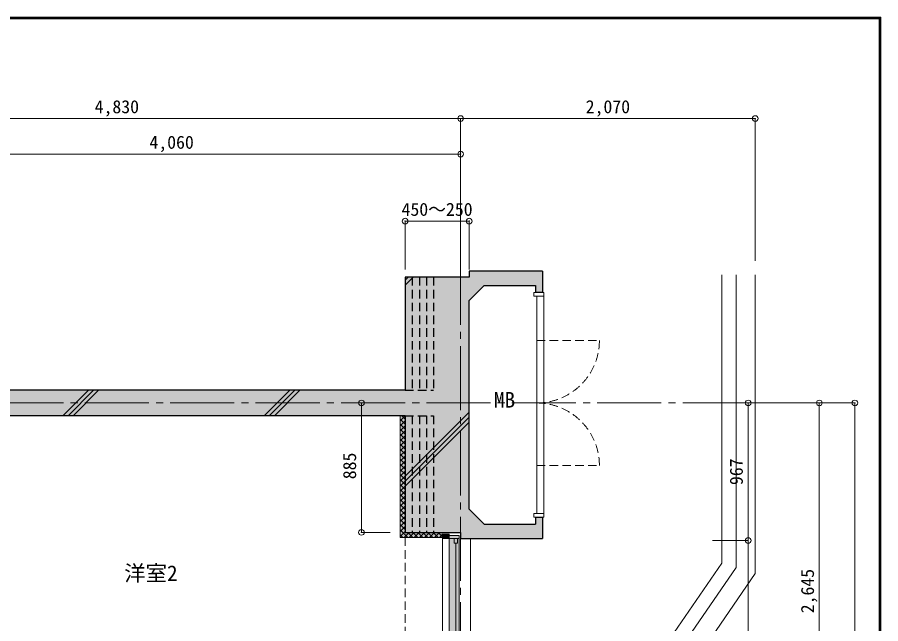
# Model space of a CAD drawing. Units: millimetres at full size, sheet at 1:50; some dimension numbers follow another scale. Extents: x -9674 to 9699, y -6794 to 6791.
# Drawn here: x 3633 to 9699, y 2527 to 6791 of the extents above; entities that cross this region are included whole.
import ezdxf
from ezdxf.enums import TextEntityAlignment as Align

# ---------------------------------------------------------------- set-up
doc = ezdxf.new("R2010")
doc.units = ezdxf.units.MM
doc.header["$LTSCALE"] = 50
doc.header["$PDMODE"] = 32
doc.header["$PDSIZE"] = 40
doc.linetypes.add('CHAIN2', pattern=[12, 9, -1, 1, -1])
doc.linetypes.add('DASHED1', pattern=[1.8, 1.2, -0.6])
for name, color, linetype, lineweight in [('0-0_図面枠', 7, 'Continuous', 9), ('1-0_芯', 7, 'CHAIN2', 9), ('1-1_躯体', 2, 'Continuous', 25), ('1-3_建具', 3, 'Continuous', 18), ('1-6_ﾊﾞﾙｺﾆｰ・階段', 4, 'Continuous', 9), ('1-8_ハッチ', 4, 'Continuous', 9), ('1-A_文字', 7, 'Continuous', 9), ('1-B_寸法', 7, 'Continuous', 9), ('1-C_梁', 7, 'DASHED1', 9)]:
    doc.layers.add(name, color=color, linetype=linetype, lineweight=lineweight)
for name, color, linetype in [('4-0', 1, 'Continuous'), ('4-1', 2, 'Continuous'), ('4-F', 4, 'Continuous')]:
    doc.layers.add(name, color=color, linetype=linetype)
doc.styles.add('ＭＳ ゴシック', font='')
doc.styles.get('ＭＳ ゴシック').set_extended_font_data('MS Gothic')

msp = doc.modelspace()

# ---------------------------------------------------------------- linework, layer by layer
at = {"layer": '0-0_図面枠'}
for p, q in [((9697.16, 6789.66), (-9672.16, 6789.66)), ((9695.4, 6787.9), (-9670.4, 6787.9)), ((-9668.64, 6786.14), (9693.64, 6786.14)), ((9691.87, 6784.38), (-9666.87, 6784.38)), ((9690.11, 6782.61), (-9665.11, 6782.61)), ((9688.35, 6780.85), (-9663.35, 6780.85)), ((9688.35, -6783.35), (9688.35, 6780.85)), ((9690.11, -6785.11), (9690.11, 6782.61)), ((9691.87, -6786.88), (9691.87, 6784.38)), ((9693.64, 6786.14), (9693.64, -6788.64)), ((9695.4, -6790.4), (9695.4, 6787.9)), ((9697.16, -6792.16), (9697.16, 6789.66))]:
    msp.add_line(p, q, dxfattribs=at)
msp.add_lwpolyline([(9698.92, -6793.93), (9698.92, 6791.43), (-9673.92, 6791.43)], dxfattribs=at)
at = {"layer": '1-0_芯'}
for p, q in [((6747.5, 5079.12), (6747.5, -3890.88)), ((-8492.5, 4079.12), (8517.5, 4079.12))]:
    msp.add_line(p, q, dxfattribs=at)
at = {"layer": '1-1_躯体'}
for p, q in [((6807.5, 5006.12), (6807.5, 4964.12)), ((7322.5, 5006.12), (6807.5, 5006.12)), ((6807.5, 4964.12), (6357.5, 4964.12)), ((6357.5, 4964.12), (6357.5, 4169.12)), ((6913.57, 4906.12), (6807.5, 4800.05)), ((6913.57, 4906.12), (7272.5, 4906.12)), ((7272.5, 4906.12), (7272.5, 4856.12)), ((7322.5, 4856.12), (7272.5, 4856.12)), ((6807.5, 3333.19), (6807.5, 4800.05)), ((6357.5, 4169.12), (2307.5, 4169.12)), ((6357.5, 3989.12), (2307.5, 3989.12)), ((6357.5, 3989.12), (6357.5, 3169.12)), ((6807.5, 3333.19), (6913.57, 3227.12)), ((7272.5, 3277.12), (7272.5, 3227.12)), ((7272.5, 3277.12), (7322.5, 3277.12)), ((7272.5, 3277.12), (7322.5, 3277.12)), ((7322.5, 3277.12), (7322.5, 3127.12)), ((6913.57, 3227.12), (7272.5, 3227.12)), ((6357.5, 3169.12), (6747.5, 3169.12))]:
    msp.add_line(p, q, dxfattribs=at)
at = {"layer": '1-1_躯体', "linetype": 'DASHED1'}
for p, q in [((6407.5, 4964.12), (6407.5, 4169.12)), ((6457.5, 4964.12), (6457.5, 4169.12)), ((6507.5, 4964.12), (6507.5, 4169.12)), ((6557.5, 4964.12), (6557.5, 4169.12)), ((6357.5, 4169.12), (6557.5, 4169.12)), ((6357.5, 3989.12), (6557.5, 3989.12)), ((6407.5, 3989.12), (6407.5, 3169.12)), ((6457.5, 3989.12), (6457.5, 3169.12)), ((6507.5, 3989.12), (6507.5, 3169.12)), ((6557.5, 3989.12), (6557.5, 3169.12))]:
    msp.add_line(p, q, dxfattribs=at)
at = {"layer": '1-1_躯体'}
for points in [[(7322.5, 5006.12), (7322.5, 4856.12), (7272.5, 4856.12)], [(6747.5, 3169.12), (6747.5, 3127.12), (7322.5, 3127.12)]]:
    msp.add_lwpolyline(points, dxfattribs=at)
at = {"layer": '1-3_建具', "color": 7, "lineweight": 9}
for p, q in [((7262.5, 4856.12), (7262.5, 4831.12)), ((7332.5, 4856.12), (7262.5, 4856.12)), ((7262.5, 4856.12), (7262.5, 4831.12)), ((7332.5, 4831.12), (7332.5, 4856.12)), ((7262.5, 4831.12), (7332.5, 4831.12)), ((7282.5, 4831.12), (7282.5, 3302.12)), ((7332.5, 3302.12), (7332.5, 4831.12)), ((7262.5, 3302.12), (7262.5, 3277.12)), ((7332.5, 3302.12), (7262.5, 3302.12)), ((6620.5, 1472.12), (6620.5, 3127.12)), ((6737.5, 3147.12), (6667.5, 3147.12)), ((6667.5, 3127.12), (6737.5, 3127.12)), ((6667.5, 3112.12), (6667.5, 3127.12)), ((6667.5, 3112.12), (6667.5, 1487.12)), ((6737.5, 3147.12), (6737.5, 3112.12)), ((6737.5, 3112.12), (6737.5, 1487.12)), ((6817.5, 1462.12), (6817.5, 3127.12))]:
    msp.add_line(p, q, dxfattribs=at)
at = {"layer": '1-3_建具', "color": 7, "linetype": 'DASHED1', "lineweight": 9}
for p, q in [((7282.5, 4519.12), (7722.5, 4519.12)), ((7282.5, 3639.12), (7722.5, 3639.12))]:
    msp.add_line(p, q, dxfattribs=at)
at = {"layer": '1-3_建具'}
for p, q in [((6620.5, 3157.12), (6620.5, 3127.12)), ((6620.5, 3157.12), (6621.53, 3157.12)), ((6620.5, 3157.12), (6667.5, 3157.12)), ((6667.5, 3157.12), (6667.5, 3127.12)), ((6620.5, 3127.12), (6667.5, 3127.12)), ((6702.5, 3092.12), (6702.5, 3127.12)), ((6726.5, 3092.12), (6726.5, 3127.12)), ((6726.5, 3092.12), (6702.5, 3092.12)), ((6714.5, 2317.12), (6714.5, 3092.12))]:
    msp.add_line(p, q, dxfattribs=at)
at = {"layer": '1-3_建具', "color": 7, "lineweight": 9}
msp.add_lwpolyline([(7262.5, 3277.12), (7332.5, 3277.12), (7332.5, 3302.12)], dxfattribs=at)
at = {"layer": '1-3_建具', "color": 7, "linetype": 'DASHED1', "lineweight": 9}
for centre, start, end in [((7282.5, 4519.12), 270, 0), ((7282.5, 3639.12), 0, 90)]:
    msp.add_arc(centre, 440, start, end, dxfattribs=at)
at = {"layer": '1-6_ﾊﾞﾙｺﾆｰ・階段'}
for q in [(8582.5, 4979.12), (8032.5, 2152.11)]:
    msp.add_line((8582.5, 2952.11), q, dxfattribs=at)
at = {"layer": '1-6_ﾊﾞﾙｺﾆｰ・階段', "color": 7}
for p, q in [((8682.5, 2921.05), (8682.5, 4979.12)), ((8817.5, 2879.12), (8817.5, 4979.12)), ((8682.5, 2921.05), (8132.5, 2121.05)), ((8817.5, 2879.12), (8267.5, 2079.12))]:
    msp.add_line(p, q, dxfattribs=at)
at = {"layer": '1-8_ハッチ'}
for p, q in [((6357.5, 4943.29), (6378.33, 4964.12)), ((6357.5, 4907.93), (6413.69, 4964.12)), ((3953.77, 3989.12), (4133.77, 4169.12)), ((3989.12, 3989.12), (4169.12, 4169.12)), ((4024.48, 3989.12), (4204.48, 4169.12)), ((5367.98, 3989.12), (5547.98, 4169.12)), ((5403.33, 3989.12), (5583.33, 4169.12)), ((5438.69, 3989.12), (5618.69, 4169.12)), ((6357.5, 3564.43), (6807.5, 4014.43)), ((6322.5, 3989.05), (6322.57, 3989.12)), ((6322.5, 3953.69), (6357.5, 3988.69)), ((6322.5, 3965.9), (6357.5, 3930.9)), ((6322.5, 3918.34), (6357.5, 3953.34)), ((6334.64, 3989.12), (6357.5, 3966.26)), ((6357.5, 3529.07), (6807.5, 3979.07)), ((6357.5, 3493.72), (6807.5, 3943.72)), ((6322.5, 3930.55), (6357.5, 3895.55)), ((6322.5, 3882.98), (6357.5, 3917.98)), ((6322.5, 3895.19), (6357.5, 3860.19)), ((6322.5, 3847.63), (6357.5, 3882.63)), ((6322.5, 3859.84), (6357.5, 3824.84)), ((6322.5, 3812.27), (6357.5, 3847.27)), ((6322.5, 3824.48), (6357.5, 3789.48)), ((6322.5, 3776.92), (6357.5, 3811.92)), ((6322.5, 3789.13), (6357.5, 3754.13)), ((6322.5, 3741.56), (6357.5, 3776.56)), ((6322.5, 3753.77), (6357.5, 3718.77)), ((6322.5, 3706.2), (6357.5, 3741.2)), ((6322.5, 3718.42), (6357.5, 3683.42)), ((6322.5, 3670.85), (6357.5, 3705.85)), ((6322.5, 3683.06), (6357.5, 3648.06)), ((6322.5, 3635.49), (6357.5, 3670.49)), ((6322.5, 3647.71), (6357.5, 3612.71)), ((6322.5, 3600.14), (6357.5, 3635.14)), ((6322.5, 3612.35), (6357.5, 3577.35)), ((6322.5, 3564.78), (6357.5, 3599.78)), ((6322.5, 3577), (6357.5, 3542)), ((6322.5, 3529.43), (6357.5, 3564.43)), ((6322.5, 3541.64), (6357.5, 3506.64)), ((6322.5, 3494.07), (6357.5, 3529.07)), ((6322.5, 3506.28), (6357.5, 3471.28)), ((6322.5, 3458.72), (6357.5, 3493.72)), ((6322.5, 3470.93), (6357.5, 3435.93)), ((6322.5, 3423.36), (6357.5, 3458.36)), ((6322.5, 3435.57), (6357.5, 3400.57)), ((6322.5, 3388.01), (6357.5, 3423.01)), ((6322.5, 3400.22), (6357.5, 3365.22)), ((6322.5, 3352.65), (6357.5, 3387.65)), ((6322.5, 3364.86), (6357.5, 3329.86)), ((6322.5, 3317.3), (6357.5, 3352.3)), ((6322.5, 3329.51), (6357.5, 3294.51)), ((6322.5, 3281.94), (6357.5, 3316.94)), ((6322.5, 3294.15), (6357.5, 3259.15)), ((6322.5, 3246.59), (6357.5, 3281.59)), ((6322.5, 3258.8), (6357.5, 3223.8)), ((6322.5, 3211.23), (6357.5, 3246.23)), ((6322.5, 3223.44), (6357.5, 3188.44)), ((6322.5, 3175.87), (6357.5, 3210.87)), ((6322.5, 3188.09), (6376.47, 3134.12)), ((6322.5, 3140.52), (6357.5, 3175.52)), ((6351.46, 3134.12), (6386.46, 3169.12)), ((6376.82, 3169.12), (6411.82, 3134.12)), ((6386.81, 3134.12), (6421.81, 3169.12)), ((6412.18, 3169.12), (6447.18, 3134.12)), ((6422.17, 3134.12), (6457.17, 3169.12)), ((6447.53, 3169.12), (6482.53, 3134.12)), ((6457.52, 3134.12), (6492.52, 3169.12)), ((6482.89, 3169.12), (6517.89, 3134.12)), ((6492.88, 3134.12), (6527.88, 3169.12)), ((6518.24, 3169.12), (6553.24, 3134.12)), ((6528.23, 3134.12), (6563.23, 3169.12)), ((6553.6, 3169.12), (6588.6, 3134.12)), ((6563.59, 3134.12), (6598.59, 3169.12)), ((6588.95, 3169.12), (6620.5, 3137.57)), ((6598.94, 3134.12), (6620.5, 3155.68)), ((6322.5, 3152.73), (6341.11, 3134.12))]:
    msp.add_line(p, q, dxfattribs=at)
msp.add_lwpolyline([(6322.5, 3989.12), (6322.5, 3134.12), (6620.5, 3134.12)], dxfattribs=at)
at = {"layer": '1-B_寸法'}
for p, q in [((1917.5, 6079.12), (6747.5, 6079.12)), ((6747.5, 5079.12), (6747.5, 6079.12)), ((6747.5, 6079.12), (8817.5, 6079.12)), ((8817.5, 5079.12), (8817.5, 6079.12)), ((2687.5, 5829.12), (6747.5, 5829.12)), ((6357.5, 5357.53), (6807.5, 5357.53)), ((6357.5, 5357.53), (6357.5, 5017.33)), ((6807.5, 5357.53), (6807.5, 5017.33)), ((6050.59, 4079.12), (6050.59, 3169.12)), ((9517.5, 4079.12), (8517.5, 4079.12)), ((8767.5, 4079.12), (8767.5, 3112.12)), ((9267.5, 1434.12), (9267.5, 4079.12)), ((9517.5, 4079.12), (9517.5, -2890.88)), ((6050.59, 3169.12), (6253.35, 3169.12)), ((8767.5, 3112.12), (8517.5, 3112.12)), ((8767.5, 3112.12), (8767.5, 1487.12))]:
    msp.add_line(p, q, dxfattribs=at)
at = {"layer": '1-B_寸法', "color": 3}
for p in [(6747.5, 6079.12), (8817.5, 6079.12), (6747.5, 5829.12), (6357.5, 5357.53), (6807.5, 5357.53), (6050.59, 4079.12), (8767.5, 4079.12), (9267.5, 4079.12), (9517.5, 4079.12), (6050.59, 3169.12), (8767.5, 3112.12)]:
    msp.add_point(p, dxfattribs=at)
at = {"layer": '1-C_梁'}
msp.add_line((6357.5, 3134.12), (6357.5, 1465.12), dxfattribs=at)
at = {"layer": '4-0'}
for points in [[(7322.5, 5006.12), (6807.5, 5006.12), (6807.5, 4964.12)], [(7272.5, 4906.12), (7322.5, 5006.12), (6807.5, 4964.12)], [(7272.5, 4856.12), (7322.5, 4856.12), (7322.5, 5006.12)], [(7272.5, 4906.12), (7272.5, 4856.12), (7322.5, 5006.12)], [(6807.5, 4964.12), (6357.5, 4964.12), (6357.5, 4169.12)], [(6807.5, 4964.12), (6357.5, 4169.12), (6747.5, 3169.12)], [(6807.5, 4964.12), (6747.5, 3169.12), (6807.5, 4800.05)], [(6807.5, 4964.12), (6807.5, 4800.05), (6913.57, 4906.12)], [(6807.5, 4964.12), (6913.57, 4906.12), (7272.5, 4906.12)], [(6747.5, 3169.12), (6807.5, 3333.19), (6807.5, 4800.05)], [(2307.5, 4169.12), (2307.5, 3989.12), (6322.5, 3989.12)], [(6357.5, 4169.12), (2307.5, 4169.12), (6322.5, 3989.12)], [(6357.5, 4169.12), (6322.5, 3989.12), (6357.5, 3169.12)], [(6357.5, 4169.12), (6357.5, 3169.12), (6747.5, 3169.12)], [(6747.5, 3169.12), (6913.57, 3227.12), (6807.5, 3333.19)], [(7322.5, 3127.12), (7322.5, 3277.12), (7272.5, 3277.12)], [(7322.5, 3127.12), (7272.5, 3277.12), (7272.5, 3227.12)], [(6747.5, 3169.12), (7322.5, 3127.12), (6913.57, 3227.12)], [(7322.5, 3127.12), (7272.5, 3227.12), (6913.57, 3227.12)], [(6747.5, 3169.12), (6747.5, 3127.12), (7322.5, 3127.12)]]:
    msp.add_solid(points, dxfattribs=at)
at = {"layer": '4-1'}
msp.add_solid([(6667.5, 1452.12), (6737.5, 1452.12), (6667.5, 3147.12), (6737.5, 3147.12)], dxfattribs=at)
at = {"layer": '4-F'}
for points in [[(6322.5, 3134.12), (6357.5, 3169.12), (6322.57, 3989.12), (6357.5, 3989.12)], [(6620.5, 3134.12), (6620.45, 3169.23), (6322.5, 3134.12), (6357.5, 3169.12)], [(6667.5, 3127.12), (6620.5, 3127.12), (6667.5, 3157.12), (6620.5, 3157.12)]]:
    msp.add_solid(points, dxfattribs=at)

# ---------------------------------------------------------------- texts
at = {"layer": '1-A_文字', "style": 'ＭＳ ゴシック'}
for s, p in [('MB', (6981.33, 4013.26)), ('洋室2', (4384.16, 2794.11))]:
    msp.add_text(s, height=110, dxfattribs=at).set_placement(p, align=Align.BOTTOM_LEFT)
at = {"layer": '1-B_寸法', "style": 'ＭＳ ゴシック'}
for s, p in [('4,830', (4176.25, 6089.12)), ('2,070', (7626.25, 6089.12)), ('4,060', (4561.25, 5839.12)), ('450～250', (6332.5, 5367.53))]:
    msp.add_text(s, height=91.64, dxfattribs=at).set_placement(p, align=Align.BOTTOM_LEFT)
for s, p in [('885', (6040.59, 3542.87)), ('967', (8757.5, 3501.87)), ('2,645', (9257.5, 2600.37))]:
    msp.add_text(s, height=91.64, rotation=90, dxfattribs=at).set_placement(p, align=Align.BOTTOM_LEFT)

doc.saveas('drawing.dxf')
